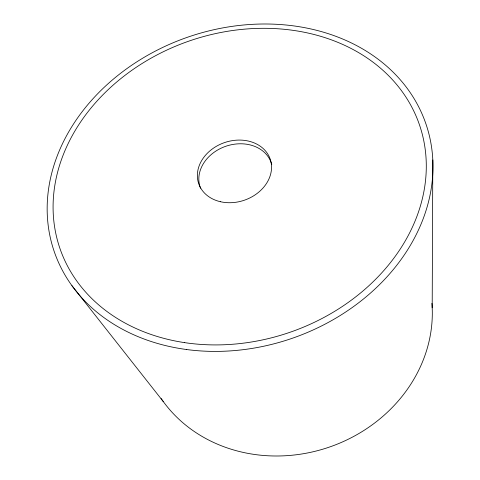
<?xml version="1.0" encoding="UTF-8"?>
<svg xmlns="http://www.w3.org/2000/svg" width="480" height="480" viewBox="0 0 480 480"><rect width="100%" height="100%" fill="white"/><g stroke="black" fill="none" stroke-linecap="round" stroke-linejoin="round"><path stroke-width="0.72" d="M432.192 307.776L432.81 159.942M71.928 285.672L163.284 401.568M200.544 188.226A37.566 30.36 -19 0 1 226.308 146.1A37.566 30.36 -19 0 1 271.764 164.622M431.91 303.336A147.462 131.958 -19 0 1 330.384 446.73A147.462 131.958 -19 0 1 161.142 398.526M220.404 201.714A37.8 30.474 -19 0 0 271.206 163.104A37.8 30.474 -19 0 0 211.746 149.388A37.8 30.474 -19 0 0 220.404 201.714M184.548 342.624A190.092 154.104 -19 0 0 421.65 131.874A190.092 154.104 -19 0 0 112.872 85.338A190.092 154.104 -19 0 0 184.548 342.624M186.396 349.5A196.506 159.372 -19 0 0 427.368 128.37A196.506 159.372 -19 0 0 106.428 85.23A196.506 159.372 -19 0 0 186.396 349.5"/></g></svg>
